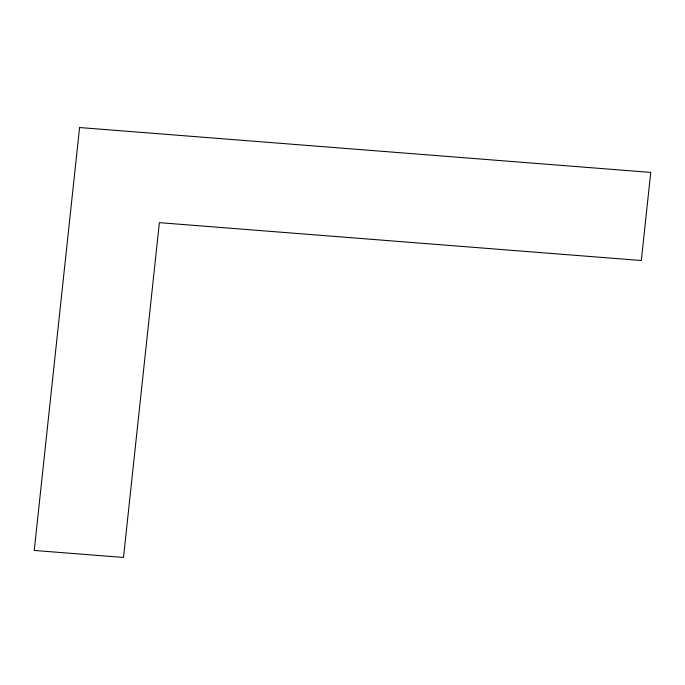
<?xml version="1.0" encoding="UTF-8"?>
<svg xmlns="http://www.w3.org/2000/svg" width="685" height="685" viewBox="0 0 685 685"><rect width="100%" height="100%" fill="white"/><g stroke="black" fill="none" stroke-linecap="round" stroke-linejoin="round"><path stroke-width="1.03" d="M79.571 127.538L34.25 550.449L123.497 557.462L159.374 222.651L641.306 260.514L650.75 172.406L79.571 127.538"/></g></svg>
